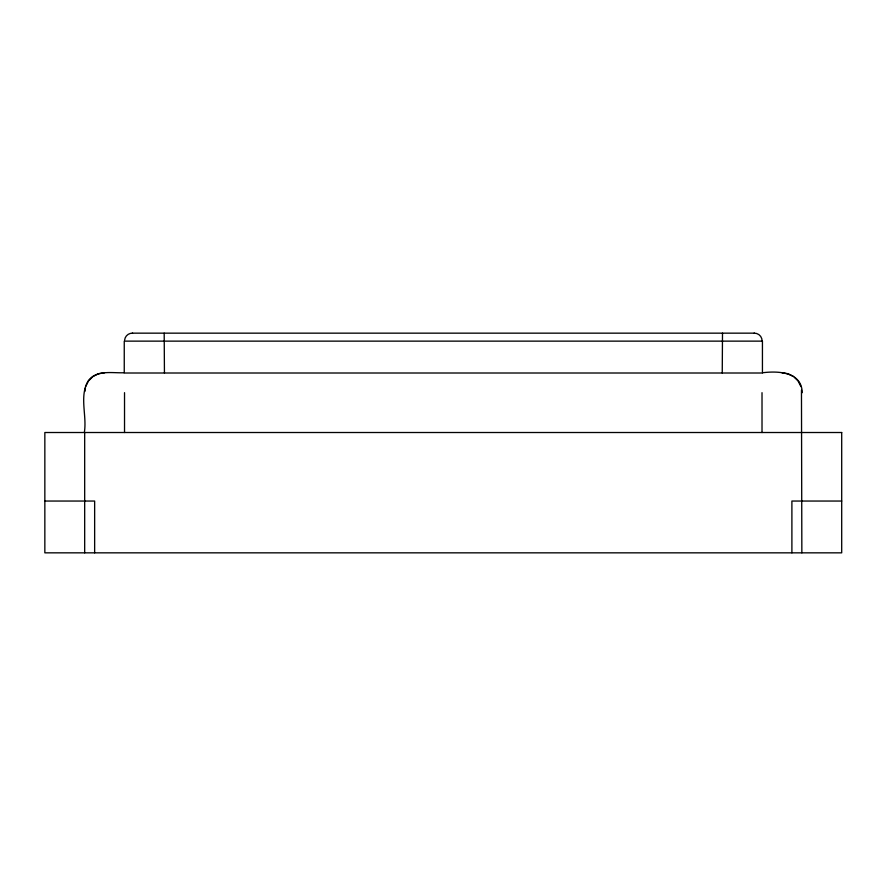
<?xml version="1.0" encoding="UTF-8"?>
<svg xmlns="http://www.w3.org/2000/svg" width="886" height="886" viewBox="0 0 886 886"><rect width="100%" height="100%" fill="white"/><g stroke="black" fill="none" stroke-linecap="round" stroke-linejoin="round"><path stroke-width="1.33" d="M84.879 391.446L85.466 387.747M722.5 333.158L722.245 373.006M85.654 386.517L87.924 382.076M88.489 380.958L92.897 376.561L98.446 373.726L104.603 372.751M132.236 333.158L754.451 333.158M123.885 372.751C111.913 373.216 96.43 369.606 88.146 380.958C79.053 396.385 87.16 415.789 84.336 432.512M762.658 372.751C778.107 370.802 801.885 371.777 802.207 392.675M44.843 501.044L94.647 501.044L94.647 552.842M841.7 501.044L791.896 501.044L791.896 552.842M781.939 372.751L788.097 373.726L793.646 376.561M164.187 333.158L164.442 373.006M794.532 377.436L798.053 380.958L800.878 386.517M801.465 390.205L801.852 552.842M762.015 392.675L762.015 432.512M124.527 392.675L124.527 432.512M84.679 432.512L84.679 552.842M124.627 340.069A7.697 7.686 0 0 1 132.568 333.169M754.119 333.169A7.697 7.686 0 0 1 762.093 341.132M762.436 341.132L124.25 341.132L124.25 373.006L762.436 373.006L762.436 341.132M841.7 432.512L44.843 432.512L44.843 552.842L841.7 552.842L841.7 432.512"/></g></svg>
